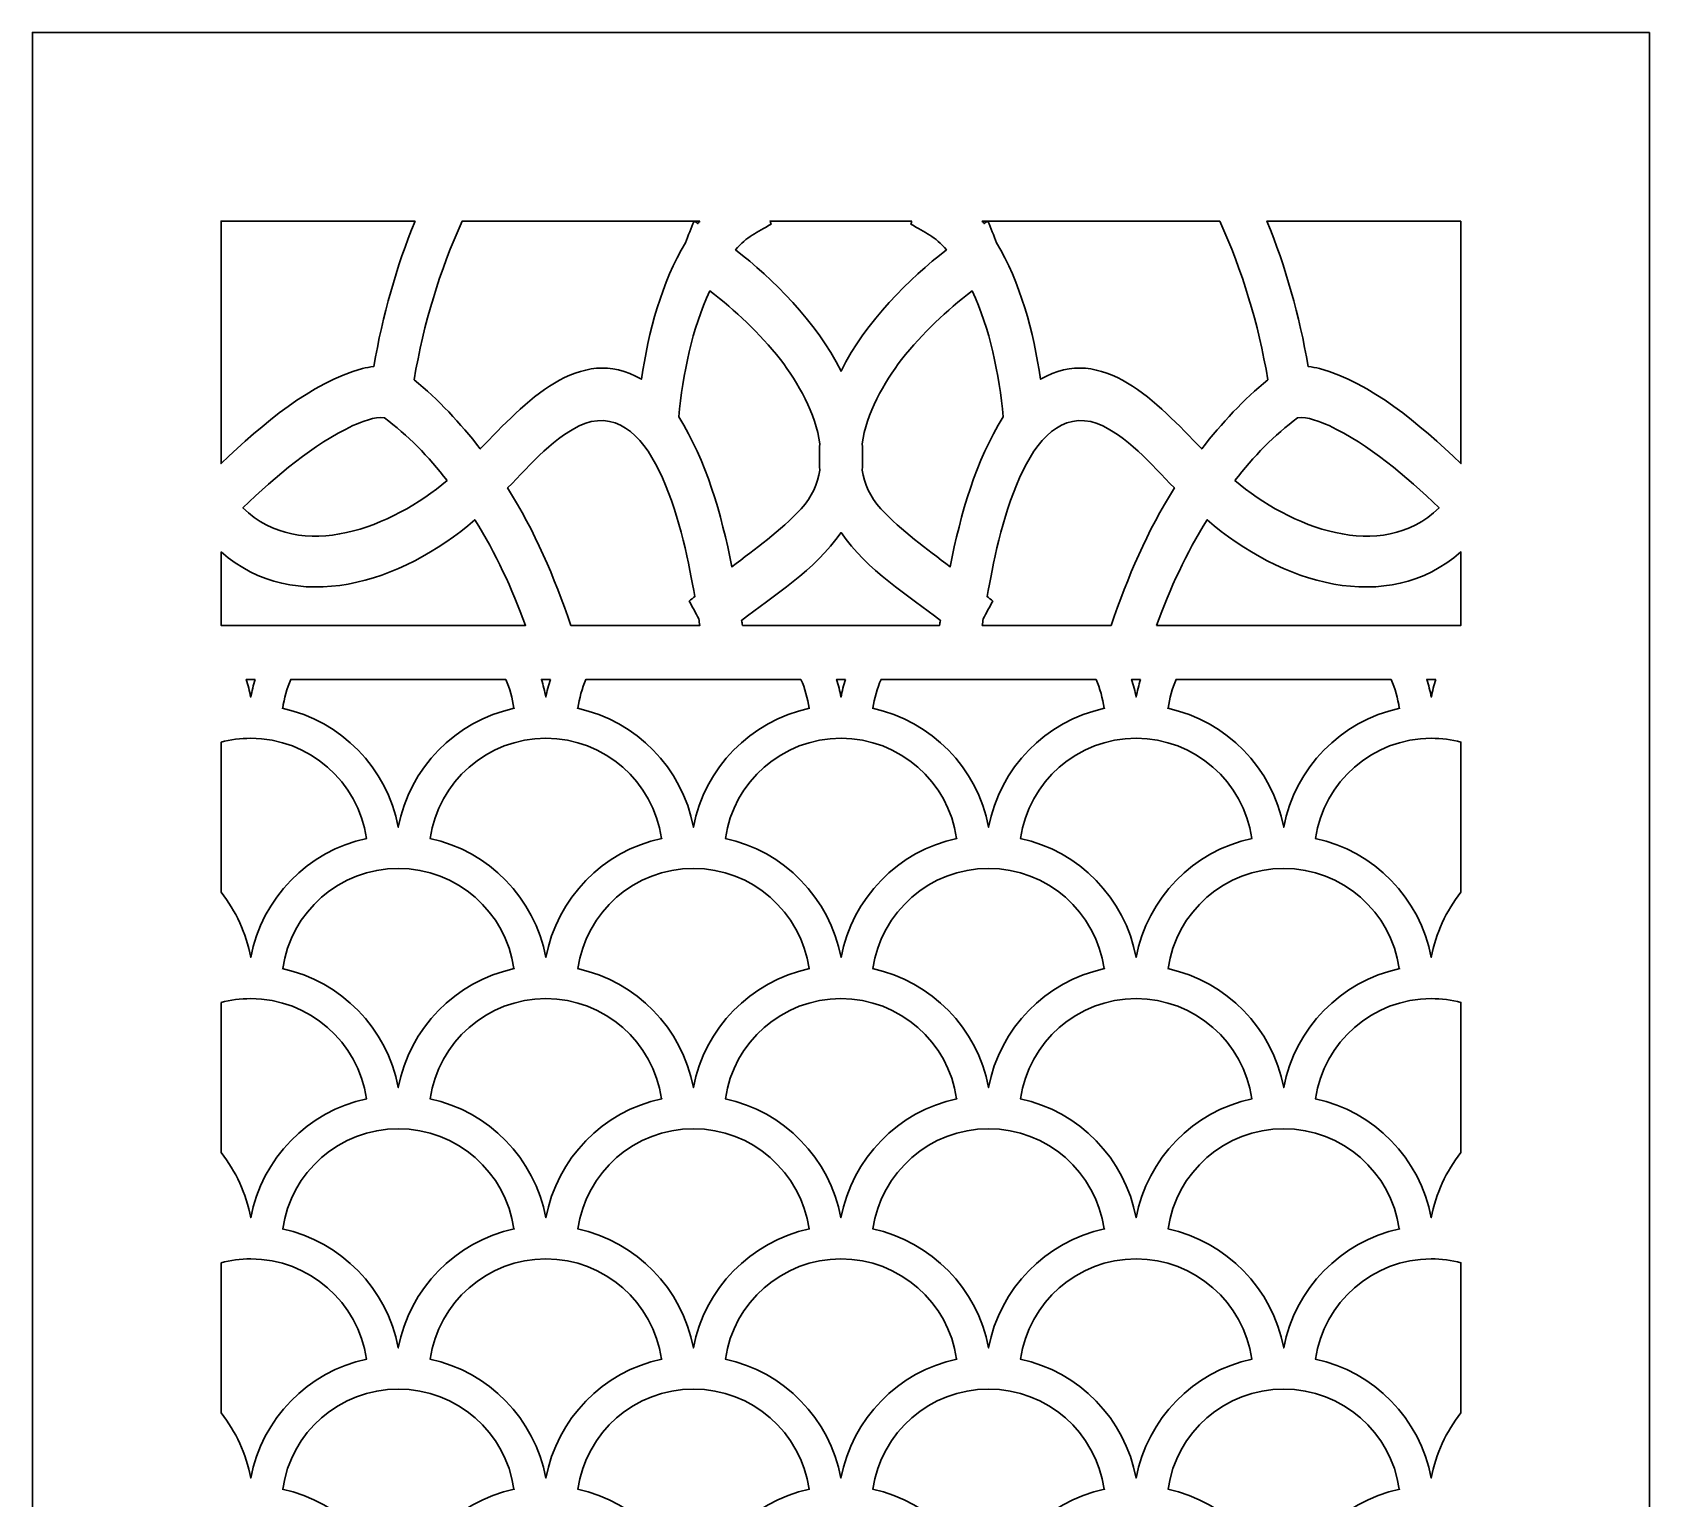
# Model space of a CAD drawing. Header units: centimetres. Extents: x -21.7 to -16.8, y -9 to 9.
# Drawn here: x -21.691 to -16.781, y 4.551 to 9.001 of the extents above; entities that cross this region are included whole.
import ezdxf

# ---------------------------------------------------------------- set-up
doc = ezdxf.new("R2010")
doc.units = ezdxf.units.CM
doc.header["$MEASUREMENT"] = 0
doc.layers.add('layer 1', color=7, linetype='Continuous')

msp = doc.modelspace()

# ---------------------------------------------------------------- linework, layer by layer
at = {"layer": 'layer 1', "color": 250, "lineweight": 30}
for points, knots in [([(-16.78149, 9.00077), (-18.41786, 9.00077), (-20.05422, 9.00077), (-21.69059, 9.00077), (-21.69059, 9.00077), (-21.69059, 3.53168), (-21.69059, -1.93741), (-21.69059, -7.4065), (-21.69059, -7.4065), (-21.69058, -7.4065), (-21.69056, -7.4065), (-21.69055, -7.4065), (-21.69055, -7.4065), (-21.69055, -7.93741), (-21.69055, -8.46832), (-21.69055, -8.99923), (-21.69055, -8.99923), (-21.49964, -8.99923), (-21.30873, -8.99923), (-21.11782, -8.99923), (-21.11782, -8.99923), (-21.11782, -8.91741), (-21.11782, -8.83559), (-21.11782, -8.75377), (-21.11782, -8.75377), (-20.91588, -8.75377), (-20.71394, -8.75377), (-20.512, -8.75377), (-20.512, -8.75377), (-20.512, -8.59389), (-20.512, -8.43401), (-20.512, -8.27413), (-20.512, -8.27413), (-20.4303, -8.2725), (-20.3486, -8.27087), (-20.26691, -8.26924), (-20.26691, -8.26924), (-20.2524, -8.31061), (-20.23339, -8.34649), (-20.20182, -8.37815), (-20.20182, -8.37815), (-20.17091, -8.40916), (-20.13897, -8.42832), (-20.10145, -8.43704), (-20.10145, -8.43704), (-20.0518, -8.44859), (-19.99936, -8.44356), (-19.9595, -8.40879), (-19.9595, -8.40879), (-19.92093, -8.37513), (-19.89867, -8.32123), (-19.89067, -8.2698), (-19.89067, -8.2698), (-19.86785, -8.27211), (-19.84843, -8.27157), (-19.83012, -8.26895), (-19.83012, -8.26895), (-19.73876, -8.25588), (-19.6956, -8.19806), (-19.68789, -8.11089), (-19.68789, -8.11089), (-19.686, -8.08953), (-19.68751, -8.06844), (-19.69429, -8.04987), (-19.69429, -8.04987), (-19.69286, -8.05023), (-19.69142, -8.05059), (-19.68999, -8.05094), (-19.68999, -8.05094), (-19.65775, -8.06209), (-19.6255, -8.07324), (-19.59326, -8.08439), (-19.59326, -8.08439), (-19.57392, -8.28194), (-19.42136, -8.43576), (-19.23602, -8.43576), (-19.23602, -8.43576), (-19.05069, -8.43576), (-18.89812, -8.28194), (-18.87878, -8.08439), (-18.87878, -8.08439), (-18.84654, -8.07324), (-18.8143, -8.06209), (-18.78205, -8.05094), (-18.78205, -8.05094), (-18.78062, -8.05059), (-18.77919, -8.05023), (-18.77775, -8.04987), (-18.77775, -8.04987), (-18.78453, -8.06844), (-18.78604, -8.08953), (-18.78415, -8.11089), (-18.78415, -8.11089), (-18.77644, -8.19806), (-18.73328, -8.25588), (-18.64192, -8.26895), (-18.64192, -8.26895), (-18.62361, -8.27157), (-18.60419, -8.27211), (-18.58137, -8.2698), (-18.58137, -8.2698), (-18.57337, -8.32123), (-18.55112, -8.37513), (-18.51254, -8.40879), (-18.51254, -8.40879), (-18.47268, -8.44356), (-18.42024, -8.44859), (-18.37059, -8.43704), (-18.37059, -8.43704), (-18.33307, -8.42832), (-18.30113, -8.40916), (-18.27022, -8.37815), (-18.27022, -8.37815), (-18.23865, -8.34649), (-18.21965, -8.31061), (-18.20513, -8.26924), (-18.20513, -8.26924), (-18.12344, -8.27087), (-18.04174, -8.2725), (-17.96004, -8.27413), (-17.96004, -8.27413), (-17.96004, -8.43401), (-17.96004, -8.59389), (-17.96004, -8.75377), (-17.96004, -8.75377), (-17.7581, -8.75377), (-17.55616, -8.75377), (-17.35422, -8.75377), (-17.35422, -8.75377), (-17.35422, -8.83559), (-17.35422, -8.91741), (-17.35422, -8.99923), (-17.35422, -8.99923), (-17.16331, -8.99923), (-16.9724, -8.99923), (-16.78149, -8.99923), (-16.78149, -8.99923), (-16.78149, -8.46832), (-16.78149, -7.93741), (-16.78149, -7.4065), (-16.78149, -7.4065), (-16.78149, -1.93741), (-16.78149, 3.53168), (-16.78149, 9.00077)], [0, 0, 0, 0, 0.027027, 0.027027, 0.027027, 0.027027, 0.0540541, 0.0540541, 0.0540541, 0.0540541, 0.0810811, 0.0810811, 0.0810811, 0.0810811, 0.1081081, 0.1081081, 0.1081081, 0.1081081, 0.1351351, 0.1351351, 0.1351351, 0.1351351, 0.1621622, 0.1621622, 0.1621622, 0.1621622, 0.1891892, 0.1891892, 0.1891892, 0.1891892, 0.2162162, 0.2162162, 0.2162162, 0.2162162, 0.2432432, 0.2432432, 0.2432432, 0.2432432, 0.2702703, 0.2702703, 0.2702703, 0.2702703, 0.2972973, 0.2972973, 0.2972973, 0.2972973, 0.3243243, 0.3243243, 0.3243243, 0.3243243, 0.3513514, 0.3513514, 0.3513514, 0.3513514, 0.3783784, 0.3783784, 0.3783784, 0.3783784, 0.4054054, 0.4054054, 0.4054054, 0.4054054, 0.4324324, 0.4324324, 0.4324324, 0.4324324, 0.4594595, 0.4594595, 0.4594595, 0.4594595, 0.4864865, 0.4864865, 0.4864865, 0.4864865, 0.5135135, 0.5135135, 0.5135135, 0.5135135, 0.5405405, 0.5405405, 0.5405405, 0.5405405, 0.5675676, 0.5675676, 0.5675676, 0.5675676, 0.5945946, 0.5945946, 0.5945946, 0.5945946, 0.6216216, 0.6216216, 0.6216216, 0.6216216, 0.6486486, 0.6486486, 0.6486486, 0.6486486, 0.6756757, 0.6756757, 0.6756757, 0.6756757, 0.7027027, 0.7027027, 0.7027027, 0.7027027, 0.7297297, 0.7297297, 0.7297297, 0.7297297, 0.7567568, 0.7567568, 0.7567568, 0.7567568, 0.7837838, 0.7837838, 0.7837838, 0.7837838, 0.8108108, 0.8108108, 0.8108108, 0.8108108, 0.8378378, 0.8378378, 0.8378378, 0.8378378, 0.8648649, 0.8648649, 0.8648649, 0.8648649, 0.8918919, 0.8918919, 0.8918919, 0.8918919, 0.9189189, 0.9189189, 0.9189189, 0.9189189, 0.9459459, 0.9459459, 0.9459459, 0.9459459, 1, 1, 1, 1]), ([(-20.52905, 8.42805), (-20.72532, 8.42805), (-20.92159, 8.42805), (-21.11786, 8.42805), (-21.11786, 8.42805), (-21.11786, 8.18275), (-21.11786, 7.93747), (-21.11786, 7.69218), (-21.11786, 7.69218), (-20.99041, 7.81385), (-20.84576, 7.93581), (-20.68882, 7.98065), (-20.68882, 7.98065), (-20.67717, 7.98302), (-20.66572, 7.98544), (-20.65397, 7.98673), (-20.65397, 7.98673), (-20.62756, 8.14218), (-20.58552, 8.28903), (-20.52905, 8.42805)], [0, 0, 0, 0, 0.1666667, 0.1666667, 0.1666667, 0.1666667, 0.3333333, 0.3333333, 0.3333333, 0.3333333, 0.5, 0.5, 0.5, 0.5, 0.6666667, 0.6666667, 0.6666667, 0.6666667, 1, 1, 1, 1]), ([(-19.68197, 8.42805), (-19.91659, 8.42805), (-20.15121, 8.42805), (-20.38583, 8.42805), (-20.38583, 8.42805), (-20.45391, 8.27795), (-20.50264, 8.1184), (-20.53184, 7.94629), (-20.53184, 7.94629), (-20.45842, 7.88669), (-20.39162, 7.81519), (-20.3309, 7.73662), (-20.3309, 7.73662), (-20.19536, 7.87717), (-20.02933, 8.05792), (-19.84187, 7.94801), (-19.84187, 7.94801), (-19.82066, 8.09173), (-19.7795, 8.24389), (-19.70845, 8.36207), (-19.70845, 8.36207), (-19.69962, 8.38406), (-19.6908, 8.40605), (-19.68197, 8.42805)], [0, 0, 0, 0, 0.1428571, 0.1428571, 0.1428571, 0.1428571, 0.2857143, 0.2857143, 0.2857143, 0.2857143, 0.4285714, 0.4285714, 0.4285714, 0.4285714, 0.5714286, 0.5714286, 0.5714286, 0.5714286, 0.7142857, 0.7142857, 0.7142857, 0.7142857, 1, 1, 1, 1]), ([(-19.66459, 8.42805), (-19.67035, 8.42805), (-19.67612, 8.42805), (-19.68188, 8.42805), (-19.68188, 8.42805), (-19.67803, 8.42553), (-19.67419, 8.42301), (-19.67035, 8.42049), (-19.67035, 8.42049), (-19.66842, 8.42307), (-19.6665, 8.42558), (-19.66459, 8.42805)], [0, 0, 0, 0, 0.25, 0.25, 0.25, 0.25, 0.5, 0.5, 0.5, 0.5, 1, 1, 1, 1]), ([(-19.0206, 8.42805), (-19.16423, 8.42805), (-19.30785, 8.42805), (-19.45148, 8.42805), (-19.45148, 8.42805), (-19.45022, 8.42491), (-19.44897, 8.42177), (-19.44771, 8.41863), (-19.44771, 8.41863), (-19.49178, 8.39411), (-19.52172, 8.38078), (-19.55615, 8.34088), (-19.55615, 8.34088), (-19.44371, 8.25281), (-19.31285, 8.12575), (-19.23604, 7.97244), (-19.23604, 7.97244), (-19.15924, 8.12575), (-19.02837, 8.25281), (-18.91593, 8.34088), (-18.91593, 8.34088), (-18.95036, 8.38078), (-18.9803, 8.39411), (-19.02437, 8.41863), (-19.02437, 8.41863), (-19.02312, 8.42177), (-19.02186, 8.42491), (-19.0206, 8.42805)], [0, 0, 0, 0, 0.125, 0.125, 0.125, 0.125, 0.25, 0.25, 0.25, 0.25, 0.375, 0.375, 0.375, 0.375, 0.5, 0.5, 0.5, 0.5, 0.625, 0.625, 0.625, 0.625, 0.75, 0.75, 0.75, 0.75, 1, 1, 1, 1]), ([(-18.7902, 8.42805), (-18.79596, 8.42805), (-18.80173, 8.42805), (-18.80749, 8.42805), (-18.80749, 8.42805), (-18.80558, 8.42558), (-18.80366, 8.42307), (-18.80173, 8.42049), (-18.80173, 8.42049), (-18.79789, 8.42301), (-18.79404, 8.42553), (-18.7902, 8.42805)], [0, 0, 0, 0, 0.25, 0.25, 0.25, 0.25, 0.5, 0.5, 0.5, 0.5, 1, 1, 1, 1]), ([(-18.08625, 8.42805), (-18.32087, 8.42805), (-18.55549, 8.42805), (-18.79011, 8.42805), (-18.79011, 8.42805), (-18.78128, 8.40605), (-18.77246, 8.38406), (-18.76363, 8.36207), (-18.76363, 8.36207), (-18.69258, 8.24389), (-18.65141, 8.09173), (-18.6302, 7.94801), (-18.6302, 7.94801), (-18.44276, 8.05792), (-18.27672, 7.87717), (-18.14118, 7.73662), (-18.14118, 7.73662), (-18.08046, 7.81519), (-18.01366, 7.88669), (-17.94024, 7.94629), (-17.94024, 7.94629), (-17.96944, 8.1184), (-18.01815, 8.27795), (-18.08625, 8.42805)], [0, 0, 0, 0, 0.1428571, 0.1428571, 0.1428571, 0.1428571, 0.2857143, 0.2857143, 0.2857143, 0.2857143, 0.4285714, 0.4285714, 0.4285714, 0.4285714, 0.5714286, 0.5714286, 0.5714286, 0.5714286, 0.7142857, 0.7142857, 0.7142857, 0.7142857, 1, 1, 1, 1]), ([(-17.35422, 8.42805), (-17.55049, 8.42805), (-17.74676, 8.42805), (-17.94304, 8.42805), (-17.94304, 8.42805), (-17.88656, 8.28903), (-17.84451, 8.14218), (-17.81811, 7.98673), (-17.81811, 7.98673), (-17.80636, 7.98544), (-17.7949, 7.98302), (-17.78326, 7.98065), (-17.78326, 7.98065), (-17.62632, 7.93581), (-17.48168, 7.81385), (-17.35422, 7.69218), (-17.35422, 7.69218), (-17.35422, 7.93747), (-17.35422, 8.18275), (-17.35422, 8.42805)], [0, 0, 0, 0, 0.1666667, 0.1666667, 0.1666667, 0.1666667, 0.3333333, 0.3333333, 0.3333333, 0.3333333, 0.5, 0.5, 0.5, 0.5, 0.6666667, 0.6666667, 0.6666667, 0.6666667, 1, 1, 1, 1]), ([(-19.3001, 7.75229), (-19.30221, 7.72593), (-19.30238, 7.69911), (-19.30028, 7.67185), (-19.30028, 7.67185), (-19.30687, 7.6308), (-19.32434, 7.59117), (-19.35657, 7.55502), (-19.35657, 7.55502), (-19.42093, 7.48685), (-19.49582, 7.43411), (-19.56724, 7.37847), (-19.56724, 7.37847), (-19.59921, 7.54018), (-19.64523, 7.70161), (-19.72865, 7.83364), (-19.72865, 7.83364), (-19.71603, 7.96438), (-19.68816, 8.10168), (-19.63413, 8.21606), (-19.63413, 8.21606), (-19.55635, 8.15695), (-19.48465, 8.08832), (-19.41998, 8.00829), (-19.41998, 8.00829), (-19.36644, 7.93711), (-19.31295, 7.84449), (-19.3001, 7.75229)], [0, 0, 0, 0, 0.125, 0.125, 0.125, 0.125, 0.25, 0.25, 0.25, 0.25, 0.375, 0.375, 0.375, 0.375, 0.5, 0.5, 0.5, 0.5, 0.625, 0.625, 0.625, 0.625, 0.75, 0.75, 0.75, 0.75, 1, 1, 1, 1]), ([(-19.17198, 7.75229), (-19.16986, 7.72594), (-19.1697, 7.69911), (-19.17179, 7.67185), (-19.17179, 7.67185), (-19.16521, 7.6308), (-19.14774, 7.59117), (-19.11551, 7.55502), (-19.11551, 7.55502), (-19.05115, 7.48685), (-18.97626, 7.43411), (-18.90483, 7.37847), (-18.90483, 7.37847), (-18.87288, 7.54017), (-18.82686, 7.70161), (-18.74344, 7.83364), (-18.74344, 7.83364), (-18.75606, 7.96438), (-18.78392, 8.10168), (-18.83794, 8.21606), (-18.83794, 8.21606), (-18.91573, 8.15695), (-18.98743, 8.08832), (-19.05209, 8.00829), (-19.05209, 8.00829), (-19.10564, 7.93711), (-19.15911, 7.84449), (-19.17198, 7.75229)], [0, 0, 0, 0, 0.125, 0.125, 0.125, 0.125, 0.25, 0.25, 0.25, 0.25, 0.375, 0.375, 0.375, 0.375, 0.5, 0.5, 0.5, 0.5, 0.625, 0.625, 0.625, 0.625, 0.75, 0.75, 0.75, 0.75, 1, 1, 1, 1]), ([(-20.05591, 7.20078), (-19.92537, 7.20078), (-19.79482, 7.20078), (-19.66428, 7.20078), (-19.66428, 7.20078), (-19.66546, 7.20751), (-19.66664, 7.21424), (-19.66783, 7.22098), (-19.66783, 7.22098), (-19.67743, 7.23892), (-19.68703, 7.25686), (-19.69663, 7.2748), (-19.69663, 7.2748), (-19.69099, 7.27937), (-19.68534, 7.28394), (-19.6797, 7.28852), (-19.6797, 7.28852), (-19.71242, 7.47476), (-19.79752, 7.88776), (-20.01399, 7.81385), (-20.01399, 7.81385), (-20.10323, 7.77645), (-20.17677, 7.69188), (-20.24797, 7.61803), (-20.24797, 7.61803), (-20.16527, 7.48593), (-20.10648, 7.34874), (-20.05591, 7.20078)], [0, 0, 0, 0, 0.125, 0.125, 0.125, 0.125, 0.25, 0.25, 0.25, 0.25, 0.375, 0.375, 0.375, 0.375, 0.5, 0.5, 0.5, 0.5, 0.625, 0.625, 0.625, 0.625, 0.75, 0.75, 0.75, 0.75, 1, 1, 1, 1]), ([(-18.8078, 7.20078), (-18.67726, 7.20078), (-18.54671, 7.20078), (-18.41617, 7.20078), (-18.41617, 7.20078), (-18.36559, 7.34874), (-18.30681, 7.48593), (-18.22412, 7.61803), (-18.22412, 7.61803), (-18.2953, 7.69188), (-18.36885, 7.77645), (-18.45809, 7.81385), (-18.45809, 7.81385), (-18.67457, 7.88776), (-18.75966, 7.47476), (-18.79239, 7.28853), (-18.79239, 7.28853), (-18.78674, 7.28395), (-18.7811, 7.27938), (-18.77546, 7.2748), (-18.77546, 7.2748), (-18.78506, 7.25686), (-18.79466, 7.23892), (-18.80425, 7.22098), (-18.80425, 7.22098), (-18.80544, 7.21424), (-18.80662, 7.20751), (-18.8078, 7.20078)], [0, 0, 0, 0, 0.125, 0.125, 0.125, 0.125, 0.25, 0.25, 0.25, 0.25, 0.375, 0.375, 0.375, 0.375, 0.5, 0.5, 0.5, 0.5, 0.625, 0.625, 0.625, 0.625, 0.75, 0.75, 0.75, 0.75, 1, 1, 1, 1]), ([(-20.43165, 7.64028), (-20.48714, 7.71216), (-20.55252, 7.78031), (-20.62189, 7.83081), (-20.62189, 7.83081), (-20.65329, 7.83482), (-20.68869, 7.8195), (-20.7179, 7.80718), (-20.7179, 7.80718), (-20.83859, 7.7495), (-20.94995, 7.65563), (-21.05167, 7.55725), (-21.05167, 7.55725), (-20.87308, 7.38698), (-20.59815, 7.50039), (-20.43165, 7.64028)], [0, 0, 0, 0, 0.2, 0.2, 0.2, 0.2, 0.4, 0.4, 0.4, 0.4, 0.6, 0.6, 0.6, 0.6, 1, 1, 1, 1]), ([(-18.04043, 7.64028), (-17.98493, 7.71216), (-17.91956, 7.78031), (-17.85019, 7.83081), (-17.85019, 7.83081), (-17.8188, 7.83482), (-17.7834, 7.8195), (-17.75417, 7.80718), (-17.75417, 7.80718), (-17.6335, 7.7495), (-17.52214, 7.65563), (-17.42041, 7.55725), (-17.42041, 7.55725), (-17.59901, 7.38698), (-17.87394, 7.50039), (-18.04043, 7.64028)], [0, 0, 0, 0, 0.2, 0.2, 0.2, 0.2, 0.4, 0.4, 0.4, 0.4, 0.6, 0.6, 0.6, 0.6, 1, 1, 1, 1]), ([(-21.11786, 7.42384), (-21.11786, 7.34948), (-21.11786, 7.27513), (-21.11786, 7.20078), (-21.11786, 7.20078), (-20.80975, 7.20078), (-20.50163, 7.20078), (-20.19353, 7.20078), (-20.19353, 7.20078), (-20.23498, 7.31326), (-20.28347, 7.41906), (-20.34758, 7.52146), (-20.34758, 7.52146), (-20.57003, 7.3279), (-20.89237, 7.22761), (-21.11786, 7.42384)], [0, 0, 0, 0, 0.2, 0.2, 0.2, 0.2, 0.4, 0.4, 0.4, 0.4, 0.6, 0.6, 0.6, 0.6, 1, 1, 1, 1]), ([(-18.27855, 7.20078), (-17.97044, 7.20078), (-17.66233, 7.20078), (-17.35422, 7.20078), (-17.35422, 7.20078), (-17.35422, 7.27513), (-17.35422, 7.34948), (-17.35422, 7.42384), (-17.35422, 7.42384), (-17.57971, 7.22761), (-17.90206, 7.3279), (-18.12451, 7.52146), (-18.12451, 7.52146), (-18.18862, 7.41906), (-18.23709, 7.31326), (-18.27855, 7.20078)], [0, 0, 0, 0, 0.2, 0.2, 0.2, 0.2, 0.4, 0.4, 0.4, 0.4, 0.6, 0.6, 0.6, 0.6, 1, 1, 1, 1]), ([(-19.53508, 7.20078), (-19.33572, 7.20078), (-19.13636, 7.20078), (-18.93699, 7.20078), (-18.93699, 7.20078), (-18.93612, 7.20578), (-18.93524, 7.21078), (-18.93436, 7.21579), (-18.93436, 7.21579), (-19.02808, 7.28996), (-19.15819, 7.36829), (-19.23604, 7.48247), (-19.23604, 7.48247), (-19.31389, 7.36829), (-19.444, 7.28996), (-19.53772, 7.21579), (-19.53772, 7.21579), (-19.53685, 7.21078), (-19.53596, 7.20578), (-19.53508, 7.20078)], [0, 0, 0, 0, 0.1666667, 0.1666667, 0.1666667, 0.1666667, 0.3333333, 0.3333333, 0.3333333, 0.3333333, 0.5, 0.5, 0.5, 0.5, 0.6666667, 0.6666667, 0.6666667, 0.6666667, 1, 1, 1, 1]), ([(-21.01408, 7.03713), (-21.02313, 7.03713), (-21.03219, 7.03713), (-21.04124, 7.03713), (-21.04124, 7.03713), (-21.03566, 7.01963), (-21.0311, 7.00167), (-21.02766, 6.98332), (-21.02766, 6.98332), (-21.02422, 7.00167), (-21.01965, 7.01963), (-21.01408, 7.03713)], [0, 0, 0, 0, 0.25, 0.25, 0.25, 0.25, 0.5, 0.5, 0.5, 0.5, 1, 1, 1, 1]), ([(-20.25333, 7.03713), (-20.47094, 7.03713), (-20.68856, 7.03713), (-20.90618, 7.03713), (-20.90618, 7.03713), (-20.9179, 7.00951), (-20.92625, 6.9801), (-20.93063, 6.94943), (-20.93063, 6.94943), (-20.93102, 6.94943), (-20.93141, 6.94943), (-20.9318, 6.94943), (-20.9318, 6.94943), (-20.75329, 6.9112), (-20.61355, 6.76841), (-20.57974, 6.5883), (-20.57974, 6.5883), (-20.54595, 6.76841), (-20.4062, 6.9112), (-20.2277, 6.94943), (-20.2277, 6.94943), (-20.22809, 6.94943), (-20.22848, 6.94943), (-20.22887, 6.94943), (-20.22887, 6.94943), (-20.23326, 6.9801), (-20.2416, 7.00951), (-20.25333, 7.03713)], [0, 0, 0, 0, 0.125, 0.125, 0.125, 0.125, 0.25, 0.25, 0.25, 0.25, 0.375, 0.375, 0.375, 0.375, 0.5, 0.5, 0.5, 0.5, 0.625, 0.625, 0.625, 0.625, 0.75, 0.75, 0.75, 0.75, 1, 1, 1, 1]), ([(-20.11826, 7.03713), (-20.12731, 7.03713), (-20.13636, 7.03713), (-20.14542, 7.03713), (-20.14542, 7.03713), (-20.13985, 7.01963), (-20.13528, 7.00167), (-20.13185, 6.98332), (-20.13185, 6.98332), (-20.1284, 7.00167), (-20.12383, 7.01963), (-20.11826, 7.03713)], [0, 0, 0, 0, 0.25, 0.25, 0.25, 0.25, 0.5, 0.5, 0.5, 0.5, 1, 1, 1, 1]), ([(-19.3575, 7.03713), (-19.57512, 7.03713), (-19.79275, 7.03713), (-20.01037, 7.03713), (-20.01037, 7.03713), (-20.02209, 7.00951), (-20.03043, 6.9801), (-20.03482, 6.94943), (-20.03482, 6.94943), (-20.03521, 6.94943), (-20.0356, 6.94943), (-20.03598, 6.94943), (-20.03598, 6.94943), (-19.85747, 6.9112), (-19.71772, 6.76841), (-19.68393, 6.5883), (-19.68393, 6.5883), (-19.65014, 6.76841), (-19.51039, 6.9112), (-19.33188, 6.94943), (-19.33188, 6.94943), (-19.33227, 6.94943), (-19.33266, 6.94943), (-19.33305, 6.94943), (-19.33305, 6.94943), (-19.33745, 6.9801), (-19.34578, 7.00951), (-19.3575, 7.03713)], [0, 0, 0, 0, 0.125, 0.125, 0.125, 0.125, 0.25, 0.25, 0.25, 0.25, 0.375, 0.375, 0.375, 0.375, 0.5, 0.5, 0.5, 0.5, 0.625, 0.625, 0.625, 0.625, 0.75, 0.75, 0.75, 0.75, 1, 1, 1, 1]), ([(-19.22245, 7.03713), (-19.2315, 7.03713), (-19.24055, 7.03713), (-19.2496, 7.03713), (-19.2496, 7.03713), (-19.24403, 7.01963), (-19.23947, 7.00167), (-19.23603, 6.98332), (-19.23603, 6.98332), (-19.23258, 7.00167), (-19.22802, 7.01963), (-19.22245, 7.03713)], [0, 0, 0, 0, 0.25, 0.25, 0.25, 0.25, 0.5, 0.5, 0.5, 0.5, 1, 1, 1, 1]), ([(-18.46169, 7.03713), (-18.67931, 7.03713), (-18.89693, 7.03713), (-19.11455, 7.03713), (-19.11455, 7.03713), (-19.12628, 7.00951), (-19.13461, 6.9801), (-19.139, 6.94943), (-19.139, 6.94943), (-19.1394, 6.94943), (-19.13978, 6.94943), (-19.14017, 6.94943), (-19.14017, 6.94943), (-18.96167, 6.9112), (-18.82191, 6.76841), (-18.78812, 6.5883), (-18.78812, 6.5883), (-18.75432, 6.76841), (-18.61457, 6.9112), (-18.43607, 6.94943), (-18.43607, 6.94943), (-18.43646, 6.94943), (-18.43685, 6.94943), (-18.43724, 6.94943), (-18.43724, 6.94943), (-18.44163, 6.9801), (-18.44997, 7.00951), (-18.46169, 7.03713)], [0, 0, 0, 0, 0.125, 0.125, 0.125, 0.125, 0.25, 0.25, 0.25, 0.25, 0.375, 0.375, 0.375, 0.375, 0.5, 0.5, 0.5, 0.5, 0.625, 0.625, 0.625, 0.625, 0.75, 0.75, 0.75, 0.75, 1, 1, 1, 1]), ([(-18.32663, 7.03713), (-18.33568, 7.03713), (-18.34474, 7.03713), (-18.35379, 7.03713), (-18.35379, 7.03713), (-18.34822, 7.01963), (-18.34366, 7.00167), (-18.34021, 6.98332), (-18.34021, 6.98332), (-18.33677, 7.00167), (-18.3322, 7.01963), (-18.32663, 7.03713)], [0, 0, 0, 0, 0.25, 0.25, 0.25, 0.25, 0.5, 0.5, 0.5, 0.5, 1, 1, 1, 1]), ([(-17.56587, 7.03713), (-17.78349, 7.03713), (-18.00111, 7.03713), (-18.21873, 7.03713), (-18.21873, 7.03713), (-18.23045, 7.00951), (-18.2388, 6.9801), (-18.24319, 6.94943), (-18.24319, 6.94943), (-18.24357, 6.94943), (-18.24397, 6.94943), (-18.24435, 6.94943), (-18.24435, 6.94943), (-18.06585, 6.9112), (-17.9261, 6.76841), (-17.89231, 6.5883), (-17.89231, 6.5883), (-17.8585, 6.76841), (-17.71876, 6.9112), (-17.54026, 6.94943), (-17.54026, 6.94943), (-17.54064, 6.94943), (-17.54103, 6.94943), (-17.54142, 6.94943), (-17.54142, 6.94943), (-17.54581, 6.9801), (-17.55415, 7.00951), (-17.56587, 7.03713)], [0, 0, 0, 0, 0.125, 0.125, 0.125, 0.125, 0.25, 0.25, 0.25, 0.25, 0.375, 0.375, 0.375, 0.375, 0.5, 0.5, 0.5, 0.5, 0.625, 0.625, 0.625, 0.625, 0.75, 0.75, 0.75, 0.75, 1, 1, 1, 1]), ([(-17.43081, 7.03713), (-17.43987, 7.03713), (-17.44893, 7.03713), (-17.45798, 7.03713), (-17.45798, 7.03713), (-17.45239, 7.01963), (-17.44784, 7.00167), (-17.44439, 6.98332), (-17.44439, 6.98332), (-17.44095, 7.00167), (-17.43639, 7.01963), (-17.43081, 7.03713)], [0, 0, 0, 0, 0.25, 0.25, 0.25, 0.25, 0.5, 0.5, 0.5, 0.5, 1, 1, 1, 1]), ([(-21.11786, 6.84668), (-21.11786, 6.69483), (-21.11786, 6.54299), (-21.11786, 6.39114), (-21.11786, 6.39114), (-21.07311, 6.33451), (-21.04149, 6.26703), (-21.02766, 6.19328), (-21.02766, 6.19328), (-20.99387, 6.3734), (-20.85411, 6.51618), (-20.6756, 6.55441), (-20.6756, 6.55441), (-20.67599, 6.55441), (-20.67638, 6.55441), (-20.67677, 6.55441), (-20.67677, 6.55441), (-20.70136, 6.72618), (-20.8491, 6.85828), (-21.02766, 6.85828), (-21.02766, 6.85828), (-21.05883, 6.85828), (-21.08906, 6.85423), (-21.11786, 6.84668)], [0, 0, 0, 0, 0.1428571, 0.1428571, 0.1428571, 0.1428571, 0.2857143, 0.2857143, 0.2857143, 0.2857143, 0.4285714, 0.4285714, 0.4285714, 0.4285714, 0.5714286, 0.5714286, 0.5714286, 0.5714286, 0.7142857, 0.7142857, 0.7142857, 0.7142857, 1, 1, 1, 1]), ([(-20.48389, 6.55441), (-20.4835, 6.55441), (-20.48312, 6.55441), (-20.48272, 6.55441), (-20.48272, 6.55441), (-20.45814, 6.72618), (-20.31041, 6.85828), (-20.13185, 6.85828), (-20.13185, 6.85828), (-19.95329, 6.85828), (-19.80554, 6.72618), (-19.78096, 6.55441), (-19.78096, 6.55441), (-19.78057, 6.55441), (-19.78018, 6.55441), (-19.77979, 6.55441), (-19.77979, 6.55441), (-19.9583, 6.51618), (-20.09804, 6.3734), (-20.13184, 6.19328), (-20.13184, 6.19328), (-20.16563, 6.3734), (-20.30539, 6.51618), (-20.48389, 6.55441)], [0, 0, 0, 0, 0.1428571, 0.1428571, 0.1428571, 0.1428571, 0.2857143, 0.2857143, 0.2857143, 0.2857143, 0.4285714, 0.4285714, 0.4285714, 0.4285714, 0.5714286, 0.5714286, 0.5714286, 0.5714286, 0.7142857, 0.7142857, 0.7142857, 0.7142857, 1, 1, 1, 1]), ([(-19.58807, 6.55441), (-19.58768, 6.55441), (-19.58729, 6.55441), (-19.58691, 6.55441), (-19.58691, 6.55441), (-19.56233, 6.72618), (-19.41458, 6.85828), (-19.23603, 6.85828), (-19.23603, 6.85828), (-19.05747, 6.85828), (-18.90973, 6.72618), (-18.88514, 6.55441), (-18.88514, 6.55441), (-18.88475, 6.55441), (-18.88437, 6.55441), (-18.88397, 6.55441), (-18.88397, 6.55441), (-19.06247, 6.51618), (-19.20223, 6.3734), (-19.23603, 6.19328), (-19.23603, 6.19328), (-19.26982, 6.3734), (-19.40957, 6.51618), (-19.58807, 6.55441)], [0, 0, 0, 0, 0.1428571, 0.1428571, 0.1428571, 0.1428571, 0.2857143, 0.2857143, 0.2857143, 0.2857143, 0.4285714, 0.4285714, 0.4285714, 0.4285714, 0.5714286, 0.5714286, 0.5714286, 0.5714286, 0.7142857, 0.7142857, 0.7142857, 0.7142857, 1, 1, 1, 1]), ([(-18.69225, 6.55441), (-18.69186, 6.55441), (-18.69148, 6.55441), (-18.69109, 6.55441), (-18.69109, 6.55441), (-18.66651, 6.72618), (-18.51877, 6.85828), (-18.34021, 6.85828), (-18.34021, 6.85828), (-18.16165, 6.85828), (-18.01391, 6.72618), (-17.98933, 6.55441), (-17.98933, 6.55441), (-17.98894, 6.55441), (-17.98855, 6.55441), (-17.98816, 6.55441), (-17.98816, 6.55441), (-18.16666, 6.51618), (-18.30641, 6.3734), (-18.3402, 6.19328), (-18.3402, 6.19328), (-18.374, 6.3734), (-18.51375, 6.51618), (-18.69225, 6.55441)], [0, 0, 0, 0, 0.1428571, 0.1428571, 0.1428571, 0.1428571, 0.2857143, 0.2857143, 0.2857143, 0.2857143, 0.4285714, 0.4285714, 0.4285714, 0.4285714, 0.5714286, 0.5714286, 0.5714286, 0.5714286, 0.7142857, 0.7142857, 0.7142857, 0.7142857, 1, 1, 1, 1]), ([(-17.35422, 6.39109), (-17.35422, 6.54296), (-17.35422, 6.69482), (-17.35422, 6.84669), (-17.35422, 6.84669), (-17.38302, 6.85424), (-17.41324, 6.85828), (-17.44439, 6.85828), (-17.44439, 6.85828), (-17.62295, 6.85828), (-17.77069, 6.72618), (-17.79528, 6.55441), (-17.79528, 6.55441), (-17.79567, 6.55441), (-17.79605, 6.55441), (-17.79644, 6.55441), (-17.79644, 6.55441), (-17.61793, 6.51618), (-17.47818, 6.3734), (-17.44439, 6.19328), (-17.44439, 6.19328), (-17.43056, 6.26701), (-17.39896, 6.33448), (-17.35422, 6.39109)], [0, 0, 0, 0, 0.1428571, 0.1428571, 0.1428571, 0.1428571, 0.2857143, 0.2857143, 0.2857143, 0.2857143, 0.4285714, 0.4285714, 0.4285714, 0.4285714, 0.5714286, 0.5714286, 0.5714286, 0.5714286, 0.7142857, 0.7142857, 0.7142857, 0.7142857, 1, 1, 1, 1]), ([(-20.93183, 6.15939), (-20.93143, 6.15939), (-20.93103, 6.15939), (-20.93063, 6.15939), (-20.93063, 6.15939), (-20.90605, 6.33116), (-20.7583, 6.46326), (-20.57974, 6.46326), (-20.57974, 6.46326), (-20.40119, 6.46326), (-20.25345, 6.33116), (-20.22887, 6.15939), (-20.22887, 6.15939), (-20.22848, 6.15939), (-20.22811, 6.15939), (-20.22773, 6.15939), (-20.22773, 6.15939), (-20.40623, 6.12116), (-20.54598, 5.97838), (-20.57978, 5.79826), (-20.57978, 5.79826), (-20.61357, 5.97838), (-20.75332, 6.12116), (-20.93183, 6.15939)], [0, 0, 0, 0, 0.1428571, 0.1428571, 0.1428571, 0.1428571, 0.2857143, 0.2857143, 0.2857143, 0.2857143, 0.4285714, 0.4285714, 0.4285714, 0.4285714, 0.5714286, 0.5714286, 0.5714286, 0.5714286, 0.7142857, 0.7142857, 0.7142857, 0.7142857, 1, 1, 1, 1]), ([(-20.03602, 6.15939), (-20.03562, 6.15939), (-20.03522, 6.15939), (-20.03482, 6.15939), (-20.03482, 6.15939), (-20.01023, 6.33116), (-19.86249, 6.46326), (-19.68393, 6.46326), (-19.68393, 6.46326), (-19.50537, 6.46326), (-19.35763, 6.33116), (-19.33305, 6.15939), (-19.33305, 6.15939), (-19.33267, 6.15939), (-19.33229, 6.15939), (-19.33191, 6.15939), (-19.33191, 6.15939), (-19.51041, 6.12116), (-19.65016, 5.97838), (-19.68396, 5.79826), (-19.68396, 5.79826), (-19.71776, 5.97838), (-19.85751, 6.12116), (-20.03602, 6.15939)], [0, 0, 0, 0, 0.1428571, 0.1428571, 0.1428571, 0.1428571, 0.2857143, 0.2857143, 0.2857143, 0.2857143, 0.4285714, 0.4285714, 0.4285714, 0.4285714, 0.5714286, 0.5714286, 0.5714286, 0.5714286, 0.7142857, 0.7142857, 0.7142857, 0.7142857, 1, 1, 1, 1]), ([(-19.14019, 6.15939), (-19.1398, 6.15939), (-19.1394, 6.15939), (-19.139, 6.15939), (-19.139, 6.15939), (-19.11441, 6.33116), (-18.96667, 6.46326), (-18.78812, 6.46326), (-18.78812, 6.46326), (-18.60956, 6.46326), (-18.46182, 6.33116), (-18.43723, 6.15939), (-18.43723, 6.15939), (-18.43686, 6.15939), (-18.43648, 6.15939), (-18.43609, 6.15939), (-18.43609, 6.15939), (-18.6146, 6.12116), (-18.75435, 5.97838), (-18.78814, 5.79826), (-18.78814, 5.79826), (-18.82194, 5.97838), (-18.96169, 6.12116), (-19.14019, 6.15939)], [0, 0, 0, 0, 0.1428571, 0.1428571, 0.1428571, 0.1428571, 0.2857143, 0.2857143, 0.2857143, 0.2857143, 0.4285714, 0.4285714, 0.4285714, 0.4285714, 0.5714286, 0.5714286, 0.5714286, 0.5714286, 0.7142857, 0.7142857, 0.7142857, 0.7142857, 1, 1, 1, 1]), ([(-18.24438, 6.15939), (-18.24398, 6.15939), (-18.24358, 6.15939), (-18.24318, 6.15939), (-18.24318, 6.15939), (-18.2186, 6.33116), (-18.07086, 6.46326), (-17.89231, 6.46326), (-17.89231, 6.46326), (-17.71375, 6.46326), (-17.566, 6.33116), (-17.54142, 6.15939), (-17.54142, 6.15939), (-17.54104, 6.15939), (-17.54066, 6.15939), (-17.54028, 6.15939), (-17.54028, 6.15939), (-17.71878, 6.12116), (-17.85853, 5.97838), (-17.89233, 5.79826), (-17.89233, 5.79826), (-17.92612, 5.97838), (-18.06587, 6.12116), (-18.24438, 6.15939)], [0, 0, 0, 0, 0.1428571, 0.1428571, 0.1428571, 0.1428571, 0.2857143, 0.2857143, 0.2857143, 0.2857143, 0.4285714, 0.4285714, 0.4285714, 0.4285714, 0.5714286, 0.5714286, 0.5714286, 0.5714286, 0.7142857, 0.7142857, 0.7142857, 0.7142857, 1, 1, 1, 1]), ([(-21.11786, 6.05665), (-21.11786, 5.90479), (-21.11786, 5.75292), (-21.11786, 5.60106), (-21.11786, 5.60106), (-21.07312, 5.54446), (-21.04152, 5.47698), (-21.02768, 5.40324), (-21.02768, 5.40324), (-20.99389, 5.58336), (-20.85413, 5.72614), (-20.67563, 5.76437), (-20.67563, 5.76437), (-20.67602, 5.76437), (-20.67642, 5.76437), (-20.67681, 5.76437), (-20.67681, 5.76437), (-20.70139, 5.93614), (-20.84913, 6.06824), (-21.02768, 6.06824), (-21.02768, 6.06824), (-21.05885, 6.06824), (-21.08906, 6.0642), (-21.11786, 6.05665)], [0, 0, 0, 0, 0.1428571, 0.1428571, 0.1428571, 0.1428571, 0.2857143, 0.2857143, 0.2857143, 0.2857143, 0.4285714, 0.4285714, 0.4285714, 0.4285714, 0.5714286, 0.5714286, 0.5714286, 0.5714286, 0.7142857, 0.7142857, 0.7142857, 0.7142857, 1, 1, 1, 1]), ([(-20.48391, 5.76437), (-20.48353, 5.76437), (-20.48314, 5.76437), (-20.48276, 5.76437), (-20.48276, 5.76437), (-20.45817, 5.93614), (-20.31043, 6.06824), (-20.13187, 6.06824), (-20.13187, 6.06824), (-19.95331, 6.06824), (-19.80557, 5.93614), (-19.78099, 5.76437), (-19.78099, 5.76437), (-19.78059, 5.76437), (-19.78021, 5.76437), (-19.77982, 5.76437), (-19.77982, 5.76437), (-19.95832, 5.72614), (-20.09808, 5.58336), (-20.13186, 5.40324), (-20.13186, 5.40324), (-20.16566, 5.58336), (-20.30541, 5.72614), (-20.48391, 5.76437)], [0, 0, 0, 0, 0.1428571, 0.1428571, 0.1428571, 0.1428571, 0.2857143, 0.2857143, 0.2857143, 0.2857143, 0.4285714, 0.4285714, 0.4285714, 0.4285714, 0.5714286, 0.5714286, 0.5714286, 0.5714286, 0.7142857, 0.7142857, 0.7142857, 0.7142857, 1, 1, 1, 1]), ([(-19.5881, 5.76437), (-19.58771, 5.76437), (-19.58733, 5.76437), (-19.58694, 5.76437), (-19.58694, 5.76437), (-19.56235, 5.93614), (-19.41462, 6.06824), (-19.23606, 6.06824), (-19.23606, 6.06824), (-19.0575, 6.06824), (-18.90976, 5.93614), (-18.88517, 5.76437), (-18.88517, 5.76437), (-18.88478, 5.76437), (-18.88439, 5.76437), (-18.884, 5.76437), (-18.884, 5.76437), (-19.06251, 5.72614), (-19.20226, 5.58336), (-19.23605, 5.40324), (-19.23605, 5.40324), (-19.26984, 5.58336), (-19.4096, 5.72614), (-19.5881, 5.76437)], [0, 0, 0, 0, 0.1428571, 0.1428571, 0.1428571, 0.1428571, 0.2857143, 0.2857143, 0.2857143, 0.2857143, 0.4285714, 0.4285714, 0.4285714, 0.4285714, 0.5714286, 0.5714286, 0.5714286, 0.5714286, 0.7142857, 0.7142857, 0.7142857, 0.7142857, 1, 1, 1, 1]), ([(-18.69228, 5.76437), (-18.6919, 5.76437), (-18.69151, 5.76437), (-18.69112, 5.76437), (-18.69112, 5.76437), (-18.66654, 5.93614), (-18.5188, 6.06824), (-18.34024, 6.06824), (-18.34024, 6.06824), (-18.16169, 6.06824), (-18.01394, 5.93614), (-17.98935, 5.76437), (-17.98935, 5.76437), (-17.98896, 5.76437), (-17.98858, 5.76437), (-17.98819, 5.76437), (-17.98819, 5.76437), (-18.16669, 5.72614), (-18.30644, 5.58336), (-18.34024, 5.40324), (-18.34024, 5.40324), (-18.37403, 5.58336), (-18.51378, 5.72614), (-18.69228, 5.76437)], [0, 0, 0, 0, 0.1428571, 0.1428571, 0.1428571, 0.1428571, 0.2857143, 0.2857143, 0.2857143, 0.2857143, 0.4285714, 0.4285714, 0.4285714, 0.4285714, 0.5714286, 0.5714286, 0.5714286, 0.5714286, 0.7142857, 0.7142857, 0.7142857, 0.7142857, 1, 1, 1, 1]), ([(-17.35422, 5.60109), (-17.35422, 5.75294), (-17.35422, 5.90479), (-17.35422, 6.05664), (-17.35422, 6.05664), (-17.38303, 6.0642), (-17.41325, 6.06824), (-17.44442, 6.06824), (-17.44442, 6.06824), (-17.62298, 6.06824), (-17.77072, 5.93614), (-17.7953, 5.76437), (-17.7953, 5.76437), (-17.79569, 5.76437), (-17.79608, 5.76437), (-17.79647, 5.76437), (-17.79647, 5.76437), (-17.61797, 5.72614), (-17.47822, 5.58336), (-17.44442, 5.40324), (-17.44442, 5.40324), (-17.43058, 5.47699), (-17.39898, 5.54447), (-17.35422, 5.60109)], [0, 0, 0, 0, 0.1428571, 0.1428571, 0.1428571, 0.1428571, 0.2857143, 0.2857143, 0.2857143, 0.2857143, 0.4285714, 0.4285714, 0.4285714, 0.4285714, 0.5714286, 0.5714286, 0.5714286, 0.5714286, 0.7142857, 0.7142857, 0.7142857, 0.7142857, 1, 1, 1, 1]), ([(-20.93182, 5.36936), (-20.93144, 5.36936), (-20.93105, 5.36936), (-20.93066, 5.36936), (-20.93066, 5.36936), (-20.90607, 5.54113), (-20.75834, 5.67322), (-20.57978, 5.67322), (-20.57978, 5.67322), (-20.40122, 5.67322), (-20.25348, 5.54113), (-20.22889, 5.36936), (-20.22889, 5.36936), (-20.22851, 5.36936), (-20.22811, 5.36936), (-20.22772, 5.36936), (-20.22772, 5.36936), (-20.40623, 5.33112), (-20.54598, 5.18834), (-20.57977, 5.00822), (-20.57977, 5.00822), (-20.61357, 5.18834), (-20.75332, 5.33112), (-20.93182, 5.36936)], [0, 0, 0, 0, 0.1428571, 0.1428571, 0.1428571, 0.1428571, 0.2857143, 0.2857143, 0.2857143, 0.2857143, 0.4285714, 0.4285714, 0.4285714, 0.4285714, 0.5714286, 0.5714286, 0.5714286, 0.5714286, 0.7142857, 0.7142857, 0.7142857, 0.7142857, 1, 1, 1, 1]), ([(-20.03601, 5.36936), (-20.03562, 5.36936), (-20.03523, 5.36936), (-20.03484, 5.36936), (-20.03484, 5.36936), (-20.01026, 5.54113), (-19.86252, 5.67322), (-19.68396, 5.67322), (-19.68396, 5.67322), (-19.50541, 5.67322), (-19.35766, 5.54113), (-19.33308, 5.36936), (-19.33308, 5.36936), (-19.33269, 5.36936), (-19.3323, 5.36936), (-19.33191, 5.36936), (-19.33191, 5.36936), (-19.51041, 5.33112), (-19.65016, 5.18834), (-19.68396, 5.00822), (-19.68396, 5.00822), (-19.71775, 5.18834), (-19.8575, 5.33112), (-20.03601, 5.36936)], [0, 0, 0, 0, 0.1428571, 0.1428571, 0.1428571, 0.1428571, 0.2857143, 0.2857143, 0.2857143, 0.2857143, 0.4285714, 0.4285714, 0.4285714, 0.4285714, 0.5714286, 0.5714286, 0.5714286, 0.5714286, 0.7142857, 0.7142857, 0.7142857, 0.7142857, 1, 1, 1, 1]), ([(-19.14019, 5.36936), (-19.1398, 5.36936), (-19.13942, 5.36936), (-19.13903, 5.36936), (-19.13903, 5.36936), (-19.11445, 5.54113), (-18.9667, 5.67322), (-18.78814, 5.67322), (-18.78814, 5.67322), (-18.60959, 5.67322), (-18.46185, 5.54113), (-18.43727, 5.36936), (-18.43727, 5.36936), (-18.43688, 5.36936), (-18.43648, 5.36936), (-18.43609, 5.36936), (-18.43609, 5.36936), (-18.61459, 5.33112), (-18.75434, 5.18834), (-18.78814, 5.00822), (-18.78814, 5.00822), (-18.82194, 5.18834), (-18.96169, 5.33112), (-19.14019, 5.36936)], [0, 0, 0, 0, 0.1428571, 0.1428571, 0.1428571, 0.1428571, 0.2857143, 0.2857143, 0.2857143, 0.2857143, 0.4285714, 0.4285714, 0.4285714, 0.4285714, 0.5714286, 0.5714286, 0.5714286, 0.5714286, 0.7142857, 0.7142857, 0.7142857, 0.7142857, 1, 1, 1, 1]), ([(-18.24437, 5.36936), (-18.24399, 5.36936), (-18.2436, 5.36936), (-18.24322, 5.36936), (-18.24322, 5.36936), (-18.21863, 5.54113), (-18.07089, 5.67322), (-17.89233, 5.67322), (-17.89233, 5.67322), (-17.71377, 5.67322), (-17.56603, 5.54113), (-17.54144, 5.36936), (-17.54144, 5.36936), (-17.54105, 5.36936), (-17.54066, 5.36936), (-17.54028, 5.36936), (-17.54028, 5.36936), (-17.71878, 5.33112), (-17.85853, 5.18834), (-17.89232, 5.00822), (-17.89232, 5.00822), (-17.92612, 5.18834), (-18.06587, 5.33112), (-18.24437, 5.36936)], [0, 0, 0, 0, 0.1428571, 0.1428571, 0.1428571, 0.1428571, 0.2857143, 0.2857143, 0.2857143, 0.2857143, 0.4285714, 0.4285714, 0.4285714, 0.4285714, 0.5714286, 0.5714286, 0.5714286, 0.5714286, 0.7142857, 0.7142857, 0.7142857, 0.7142857, 1, 1, 1, 1]), ([(-21.11786, 5.26661), (-21.11786, 5.11475), (-21.11786, 4.96289), (-21.11786, 4.81104), (-21.11786, 4.81104), (-21.07312, 4.75443), (-21.04151, 4.68695), (-21.02768, 4.6132), (-21.02768, 4.6132), (-20.99388, 4.79333), (-20.85413, 4.9361), (-20.67563, 4.97434), (-20.67563, 4.97434), (-20.67602, 4.97434), (-20.67641, 4.97434), (-20.6768, 4.97434), (-20.6768, 4.97434), (-20.70138, 5.14611), (-20.84913, 5.2782), (-21.02768, 5.2782), (-21.02768, 5.2782), (-21.05885, 5.2782), (-21.08906, 5.27417), (-21.11786, 5.26661)], [0, 0, 0, 0, 0.1428571, 0.1428571, 0.1428571, 0.1428571, 0.2857143, 0.2857143, 0.2857143, 0.2857143, 0.4285714, 0.4285714, 0.4285714, 0.4285714, 0.5714286, 0.5714286, 0.5714286, 0.5714286, 0.7142857, 0.7142857, 0.7142857, 0.7142857, 1, 1, 1, 1]), ([(-20.48391, 4.97434), (-20.48352, 4.97434), (-20.48314, 4.97434), (-20.48275, 4.97434), (-20.48275, 4.97434), (-20.45817, 5.14611), (-20.31042, 5.2782), (-20.13186, 5.2782), (-20.13186, 5.2782), (-19.95331, 5.2782), (-19.80557, 5.14611), (-19.78099, 4.97434), (-19.78099, 4.97434), (-19.78059, 4.97434), (-19.7802, 4.97434), (-19.77981, 4.97434), (-19.77981, 4.97434), (-19.95831, 4.9361), (-20.09807, 4.79333), (-20.13186, 4.6132), (-20.13186, 4.6132), (-20.16566, 4.79333), (-20.30541, 4.9361), (-20.48391, 4.97434)], [0, 0, 0, 0, 0.1428571, 0.1428571, 0.1428571, 0.1428571, 0.2857143, 0.2857143, 0.2857143, 0.2857143, 0.4285714, 0.4285714, 0.4285714, 0.4285714, 0.5714286, 0.5714286, 0.5714286, 0.5714286, 0.7142857, 0.7142857, 0.7142857, 0.7142857, 1, 1, 1, 1]), ([(-19.58809, 4.97434), (-19.58771, 4.97434), (-19.58732, 4.97434), (-19.58694, 4.97434), (-19.58694, 4.97434), (-19.56235, 5.14611), (-19.41461, 5.2782), (-19.23605, 5.2782), (-19.23605, 5.2782), (-19.05749, 5.2782), (-18.90975, 5.14611), (-18.88516, 4.97434), (-18.88516, 4.97434), (-18.88477, 4.97434), (-18.88439, 4.97434), (-18.884, 4.97434), (-18.884, 4.97434), (-19.0625, 4.9361), (-19.20226, 4.79333), (-19.23605, 4.6132), (-19.23605, 4.6132), (-19.26984, 4.79333), (-19.40959, 4.9361), (-19.58809, 4.97434)], [0, 0, 0, 0, 0.1428571, 0.1428571, 0.1428571, 0.1428571, 0.2857143, 0.2857143, 0.2857143, 0.2857143, 0.4285714, 0.4285714, 0.4285714, 0.4285714, 0.5714286, 0.5714286, 0.5714286, 0.5714286, 0.7142857, 0.7142857, 0.7142857, 0.7142857, 1, 1, 1, 1]), ([(-18.69228, 4.97434), (-18.69189, 4.97434), (-18.69151, 4.97434), (-18.69112, 4.97434), (-18.69112, 4.97434), (-18.66653, 5.14611), (-18.5188, 5.2782), (-18.34024, 5.2782), (-18.34024, 5.2782), (-18.16168, 5.2782), (-18.01394, 5.14611), (-17.98935, 4.97434), (-17.98935, 4.97434), (-17.98896, 4.97434), (-17.98857, 4.97434), (-17.98818, 4.97434), (-17.98818, 4.97434), (-18.16669, 4.9361), (-18.30644, 4.79333), (-18.34023, 4.6132), (-18.34023, 4.6132), (-18.37402, 4.79333), (-18.51378, 4.9361), (-18.69228, 4.97434)], [0, 0, 0, 0, 0.1428571, 0.1428571, 0.1428571, 0.1428571, 0.2857143, 0.2857143, 0.2857143, 0.2857143, 0.4285714, 0.4285714, 0.4285714, 0.4285714, 0.5714286, 0.5714286, 0.5714286, 0.5714286, 0.7142857, 0.7142857, 0.7142857, 0.7142857, 1, 1, 1, 1]), ([(-17.35422, 4.81106), (-17.35422, 4.9629), (-17.35422, 5.11475), (-17.35422, 5.26661), (-17.35422, 5.26661), (-17.38302, 5.27417), (-17.41325, 5.2782), (-17.44442, 5.2782), (-17.44442, 5.2782), (-17.62297, 5.2782), (-17.77072, 5.14611), (-17.7953, 4.97434), (-17.7953, 4.97434), (-17.79568, 4.97434), (-17.79608, 4.97434), (-17.79647, 4.97434), (-17.79647, 4.97434), (-17.61796, 4.9361), (-17.47821, 4.79333), (-17.44442, 4.6132), (-17.44442, 4.6132), (-17.43058, 4.68696), (-17.39898, 4.75443), (-17.35422, 4.81106)], [0, 0, 0, 0, 0.1428571, 0.1428571, 0.1428571, 0.1428571, 0.2857143, 0.2857143, 0.2857143, 0.2857143, 0.4285714, 0.4285714, 0.4285714, 0.4285714, 0.5714286, 0.5714286, 0.5714286, 0.5714286, 0.7142857, 0.7142857, 0.7142857, 0.7142857, 1, 1, 1, 1]), ([(-20.93182, 4.57932), (-20.93143, 4.57932), (-20.93105, 4.57932), (-20.93066, 4.57932), (-20.93066, 4.57932), (-20.90607, 4.75109), (-20.75833, 4.88318), (-20.57977, 4.88318), (-20.57977, 4.88318), (-20.40122, 4.88318), (-20.25348, 4.75109), (-20.22889, 4.57932), (-20.22889, 4.57932), (-20.2285, 4.57932), (-20.22811, 4.57932), (-20.22772, 4.57932), (-20.22772, 4.57932), (-20.40622, 4.54109), (-20.54598, 4.39831), (-20.57977, 4.21818), (-20.57977, 4.21818), (-20.61356, 4.39831), (-20.75331, 4.54109), (-20.93182, 4.57932)], [0, 0, 0, 0, 0.1428571, 0.1428571, 0.1428571, 0.1428571, 0.2857143, 0.2857143, 0.2857143, 0.2857143, 0.4285714, 0.4285714, 0.4285714, 0.4285714, 0.5714286, 0.5714286, 0.5714286, 0.5714286, 0.7142857, 0.7142857, 0.7142857, 0.7142857, 1, 1, 1, 1]), ([(-20.03601, 4.57932), (-20.03562, 4.57932), (-20.03523, 4.57932), (-20.03484, 4.57932), (-20.03484, 4.57932), (-20.01026, 4.75109), (-19.86252, 4.88318), (-19.68396, 4.88318), (-19.68396, 4.88318), (-19.5054, 4.88318), (-19.35766, 4.75109), (-19.33308, 4.57932), (-19.33308, 4.57932), (-19.33269, 4.57932), (-19.3323, 4.57932), (-19.33191, 4.57932), (-19.33191, 4.57932), (-19.51041, 4.54109), (-19.65016, 4.39831), (-19.68395, 4.21818), (-19.68395, 4.21818), (-19.71775, 4.39831), (-19.8575, 4.54109), (-20.03601, 4.57932)], [0, 0, 0, 0, 0.1428571, 0.1428571, 0.1428571, 0.1428571, 0.2857143, 0.2857143, 0.2857143, 0.2857143, 0.4285714, 0.4285714, 0.4285714, 0.4285714, 0.5714286, 0.5714286, 0.5714286, 0.5714286, 0.7142857, 0.7142857, 0.7142857, 0.7142857, 1, 1, 1, 1]), ([(-19.14019, 4.57932), (-19.1398, 4.57932), (-19.13941, 4.57932), (-19.13903, 4.57932), (-19.13903, 4.57932), (-19.11445, 4.75109), (-18.96669, 4.88318), (-18.78814, 4.88318), (-18.78814, 4.88318), (-18.60959, 4.88318), (-18.46184, 4.75109), (-18.43726, 4.57932), (-18.43726, 4.57932), (-18.43687, 4.57932), (-18.43648, 4.57932), (-18.43608, 4.57932), (-18.43608, 4.57932), (-18.61459, 4.54109), (-18.75434, 4.39831), (-18.78814, 4.21818), (-18.78814, 4.21818), (-18.82193, 4.39831), (-18.96169, 4.54109), (-19.14019, 4.57932)], [0, 0, 0, 0, 0.1428571, 0.1428571, 0.1428571, 0.1428571, 0.2857143, 0.2857143, 0.2857143, 0.2857143, 0.4285714, 0.4285714, 0.4285714, 0.4285714, 0.5714286, 0.5714286, 0.5714286, 0.5714286, 0.7142857, 0.7142857, 0.7142857, 0.7142857, 1, 1, 1, 1]), ([(-18.24437, 4.57932), (-18.24398, 4.57932), (-18.2436, 4.57932), (-18.24321, 4.57932), (-18.24321, 4.57932), (-18.21862, 4.75109), (-18.07088, 4.88318), (-17.89232, 4.88318), (-17.89232, 4.88318), (-17.71376, 4.88318), (-17.56603, 4.75109), (-17.54144, 4.57932), (-17.54144, 4.57932), (-17.54105, 4.57932), (-17.54066, 4.57932), (-17.54027, 4.57932), (-17.54027, 4.57932), (-17.71877, 4.54109), (-17.85853, 4.39831), (-17.89232, 4.21818), (-17.89232, 4.21818), (-17.92612, 4.39831), (-18.06587, 4.54109), (-18.24437, 4.57932)], [0, 0, 0, 0, 0.1428571, 0.1428571, 0.1428571, 0.1428571, 0.2857143, 0.2857143, 0.2857143, 0.2857143, 0.4285714, 0.4285714, 0.4285714, 0.4285714, 0.5714286, 0.5714286, 0.5714286, 0.5714286, 0.7142857, 0.7142857, 0.7142857, 0.7142857, 1, 1, 1, 1])]:
    msp.add_open_spline(points, degree=3, knots=knots, dxfattribs=at)

doc.saveas('drawing.dxf')
